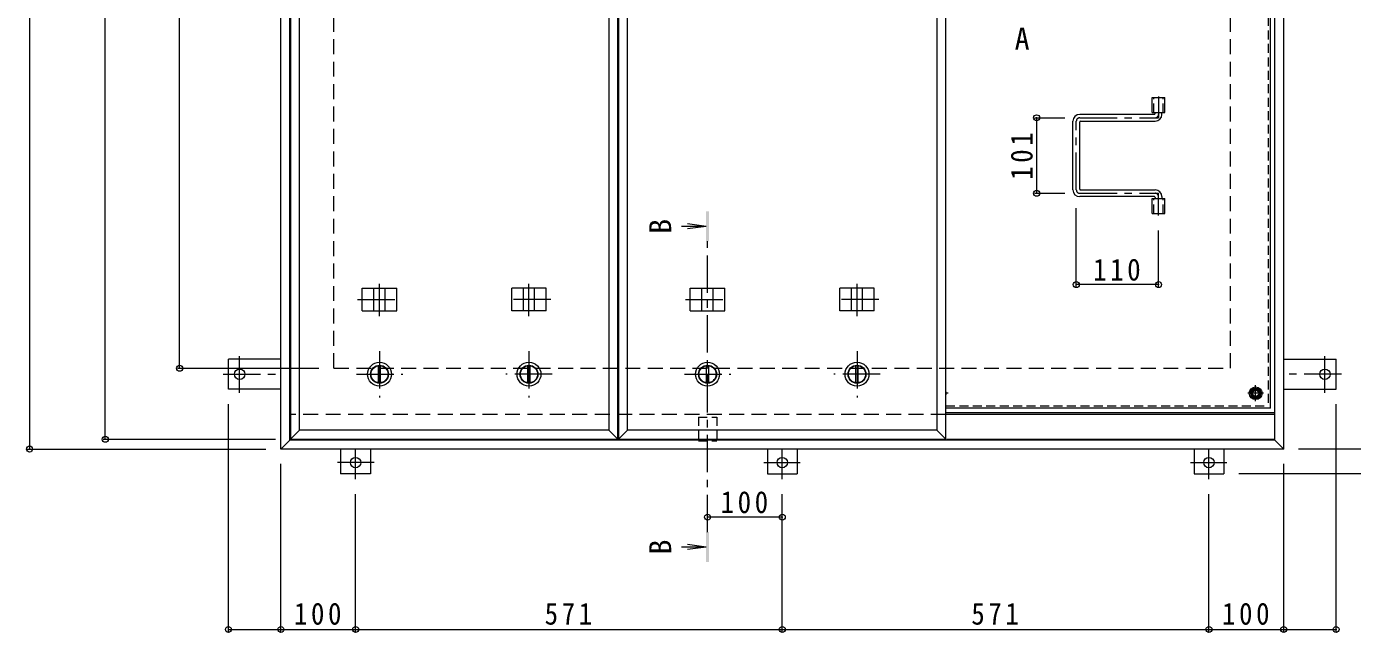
# Model space of a CAD drawing. Units: millimetres on the paper, enlarged 2 times, with parts at other scales. Extents: x -524 to 544, y -392 to 369.
# Drawn here: x -492.1 to -137.2, y -9.1 to 153 of the extents above; entities that cross this region are included whole.
import ezdxf
from ezdxf.enums import TextEntityAlignment as Align

# ---------------------------------------------------------------- set-up
doc = ezdxf.new("R2010")
doc.units = ezdxf.units.MM
doc.header["$LTSCALE"] = 2
doc.header["$PDMODE"] = 32
doc.header["$PDSIZE"] = 1.6
for name, pattern in [('CHAIN1', [8, 5, -1, 1, -1]), ('DASHED1', [1.8, 1.2, -0.6]), ('DASHED2', [3, 2, -1])]:
    doc.linetypes.add(name, pattern=pattern)
for name, color, linetype, lineweight in [('0-1_躯体', 2, 'DASHED2', 9), ('0-2_仕上', 3, 'Continuous', 9), ('0-3_建具', 4, 'Continuous', 9), ('0-5_寸法', 7, 'Continuous', 9), ('0-6_ハッチ', 6, 'Continuous', 9), ('0-7', 5, 'Continuous', 5), ('0-A', 3, 'CHAIN1', 9), ('0-B', 2, 'Continuous', 9), ('0-C', 2, 'Continuous', 9), ('0-E', 3, 'Continuous', 9), ('0-F', 7, 'Continuous', 9)]:
    doc.layers.add(name, color=color, linetype=linetype, lineweight=lineweight)
doc.styles.add('ＭＳ ゴシック', font='')
doc.styles.get('ＭＳ ゴシック').set_extended_font_data('MS Gothic')

msp = doc.modelspace()

# ---------------------------------------------------------------- linework, layer by layer
at = {"layer": '0-1_躯体'}
for p, q in [((-409.808, 61.587), (-409.808, 261.587)), ((-169.808, 61.587), (-169.808, 261.587)), ((-409.808, 61.587), (-169.808, 61.587)), ((-246.008, 49.187), (-421.608, 49.187))]:
    msp.add_line(p, q, dxfattribs=at)
at = {"layer": '0-1_躯体', "linetype": 'Continuous'}
msp.add_line((-158.008, 49.187), (-246.008, 49.187), dxfattribs=at)
at = {"layer": '0-2_仕上'}
for p, q in [((-421.408, 280.587), (-421.408, 42.586)), ((-333.808, 42.586), (-333.808, 280.587)), ((-333.608, 280.587), (-333.608, 42.586)), ((-246.008, 42.586), (-246.008, 280.587)), ((-336.208, 278.187), (-336.208, 44.986)), ((-248.408, 278.187), (-248.408, 44.986)), ((-190.838, 129.987), (-190.838, 133.987)), ((-190.838, 133.987), (-187.378, 133.987)), ((-187.378, 129.987), (-187.378, 133.987)), ((-190.838, 129.987), (-187.378, 129.987)), ((-190.838, 102.987), (-190.838, 106.987)), ((-190.838, 106.987), (-187.378, 106.987)), ((-187.378, 102.987), (-187.378, 106.987)), ((-190.838, 102.987), (-187.378, 102.987)), ((-419.008, 44.986), (-421.408, 42.586)), ((-336.208, 44.986), (-419.008, 44.986)), ((-336.208, 44.986), (-333.808, 42.586)), ((-331.208, 44.986), (-333.608, 42.586)), ((-248.408, 44.986), (-331.208, 44.986)), ((-248.408, 44.986), (-246.008, 42.586)), ((-421.408, 42.586), (-333.808, 42.586)), ((-333.608, 42.586), (-246.008, 42.586)), ((-245.808, 42.586), (-158.208, 42.586))]:
    msp.add_line(p, q, dxfattribs=at)
at = {"layer": '0-2_仕上', "linetype": 'DASHED1'}
for p, q in [((-190.378, 129.987), (-190.378, 133.987)), ((-187.838, 129.987), (-187.838, 133.987)), ((-190.378, 102.987), (-190.378, 106.987)), ((-187.838, 102.987), (-187.838, 106.987))]:
    msp.add_line(p, q, dxfattribs=at)
at = {"layer": '0-2_仕上', "color": 4}
for p, q in [((-310.208, 99.538), (-316.762, 99.538)), ((-310.208, 99.538), (-315.165, 100.191)), ((-310.208, 99.538), (-315.165, 98.886)), ((-310.208, 13.769), (-315.165, 14.422)), ((-310.208, 13.769), (-316.762, 13.769)), ((-310.208, 13.769), (-315.165, 13.117))]:
    msp.add_line(p, q, dxfattribs=at)
at = {"layer": '0-2_仕上', "color": 4, "linetype": 'CHAIN1'}
msp.add_line((-309.808, 17.769), (-309.808, 95.538), dxfattribs=at)
at = {"layer": '0-2_仕上'}
for points in [[(-419.008, 44.986), (-419.008, 278.187), (-421.408, 280.587)], [(-331.208, 44.986), (-331.208, 278.187), (-333.608, 280.587)]]:
    msp.add_lwpolyline(points, dxfattribs=at)
at = {"layer": '0-2_仕上', "color": 4}
for points in [[(-309.408, 103.538), (-310.208, 103.538), (-309.408, 95.538), (-310.208, 95.538)], [(-310.208, 9.769), (-309.408, 9.769), (-310.208, 17.769), (-309.408, 17.769)]]:
    msp.add_solid(points, dxfattribs=at)
at = {"layer": '0-3_建具', "color": 2}
for p, q in [((-424.008, 39.987), (-424.008, 283.187)), ((-421.608, 42.387), (-421.608, 280.787)), ((-158.008, 42.387), (-158.008, 280.787)), ((-155.608, 39.987), (-155.608, 283.187)), ((-424.008, 39.987), (-421.608, 42.387)), ((-155.608, 39.987), (-424.008, 39.987)), ((-158.008, 42.387), (-421.608, 42.387)), ((-155.608, 39.987), (-158.008, 42.387))]:
    msp.add_line(p, q, dxfattribs=at)
at = {"layer": '0-3_建具'}
for p, q in [((-402.226, 82.986), (-392.991, 82.986)), ((-402.226, 76.986), (-402.226, 82.986)), ((-399.108, 76.986), (-399.108, 82.986)), ((-396.108, 76.986), (-396.108, 82.986)), ((-392.991, 76.986), (-392.991, 82.986)), ((-352.991, 82.986), (-362.226, 82.986)), ((-362.226, 76.986), (-362.226, 82.986)), ((-359.108, 76.986), (-359.108, 82.986)), ((-356.108, 76.986), (-356.108, 82.986)), ((-352.991, 76.986), (-352.991, 82.986)), ((-314.426, 82.986), (-305.191, 82.986)), ((-314.426, 76.986), (-314.426, 82.986)), ((-311.308, 76.986), (-311.308, 82.986)), ((-308.308, 76.986), (-308.308, 82.986)), ((-305.191, 76.986), (-305.191, 82.986)), ((-265.191, 82.986), (-274.426, 82.986)), ((-274.426, 76.986), (-274.426, 82.986)), ((-271.308, 76.986), (-271.308, 82.986)), ((-268.308, 76.986), (-268.308, 82.986)), ((-265.191, 76.986), (-265.191, 82.986)), ((-402.226, 76.986), (-392.991, 76.986)), ((-352.991, 76.986), (-362.226, 76.986)), ((-314.426, 76.986), (-305.191, 76.986)), ((-265.191, 76.986), (-274.426, 76.986))]:
    msp.add_line(p, q, dxfattribs=at)
at = {"layer": '0-3_建具', "linetype": 'CHAIN1'}
for p, q in [((-397.608, 75.563), (-397.608, 84.211)), ((-357.608, 75.563), (-357.608, 84.211)), ((-269.808, 75.563), (-269.808, 84.211)), ((-403.49, 79.986), (-391.726, 79.986)), ((-351.726, 79.986), (-363.49, 79.986)), ((-315.69, 79.986), (-303.926, 79.986)), ((-263.926, 79.986), (-275.69, 79.986))]:
    msp.add_line(p, q, dxfattribs=at)
at = {"layer": '0-5_寸法', "linetype": 'DASHED1'}
for points in [[(-312.268, 48.547), (-307.348, 48.547), (-307.348, 42.147)], [(-312.268, 48.547), (-312.268, 42.147), (-307.348, 42.147)]]:
    msp.add_lwpolyline(points, dxfattribs=at)
at = {"layer": '0-6_ハッチ', "linetype": 'CHAIN1'}
for p, q in [((-189.108, 134.263), (-189.108, 128.587)), ((-210.206, 128.587), (-189.108, 128.587)), ((-211.108, 109.289), (-211.108, 127.685)), ((-210.206, 108.387), (-189.108, 108.387)), ((-189.108, 102.409), (-189.108, 108.387))]:
    msp.add_line(p, q, dxfattribs=at)
at = {"layer": '0-6_ハッチ'}
for p, q in [((-190.208, 129.487), (-210.208, 129.487)), ((-190.008, 129.687), (-190.008, 129.987)), ((-188.208, 129.487), (-188.208, 129.987)), ((-212.008, 109.287), (-212.008, 127.687)), ((-210.208, 109.487), (-210.208, 127.487)), ((-210.008, 127.687), (-190.008, 127.687)), ((-190.208, 107.487), (-210.208, 107.487)), ((-210.008, 109.287), (-190.008, 109.287)), ((-190.008, 107.287), (-190.008, 106.987)), ((-188.208, 107.487), (-188.208, 106.987)), ((-246.008, 49.787), (-158.008, 49.787))]:
    msp.add_line(p, q, dxfattribs=at)
for centre, radius, start, end in [((-210.208, 127.687), 1.8, 90, 180), ((-190.208, 129.687), 0.2, 270, 0), ((-190.008, 129.487), 1.8, 270, 0), ((-210.008, 127.487), 0.2, 90, 180), ((-210.208, 109.287), 1.8, 180, 270), ((-210.008, 109.487), 0.2, 180, 270), ((-190.208, 107.287), 0.2, 0, 90), ((-190.008, 107.487), 1.8, 0, 90)]:
    msp.add_arc(centre, radius, start, end, dxfattribs=at)
at = {"layer": '0-6_ハッチ', "linetype": 'CHAIN1'}
for centre, radius, start, end in [((-210.206, 127.685), 0.902, 90, 180), ((-190.008, 129.487), 0.9, 270.29569, 0), ((-210.206, 109.289), 0.902, 180, 270), ((-190.008, 107.487), 0.9, 0, 89.70431)]:
    msp.add_arc(centre, radius, start, end, dxfattribs=at)
at = {"layer": '0-7'}
for radius in [1, 0.838]:
    msp.add_circle((-163.108, 54.887), radius, dxfattribs=at)
at = {"layer": '0-A', "linetype": 'DASHED1'}
for p in [(-159.748, 166.337), (-246.008, 51.527)]:
    msp.add_line(p, (-159.748, 51.527), dxfattribs=at)
at = {"layer": '0-A', "linetype": 'Continuous'}
for q in [(-159.108, 166.089), (-246.008, 50.887)]:
    msp.add_line((-159.108, 50.887), q, dxfattribs=at)
at = {"layer": '0-A'}
for p, q in [((-163.108, 52.751), (-163.108, 57.022)), ((-245.432, 54.887), (-246.008, 54.887)), ((-160.972, 54.887), (-165.244, 54.887))]:
    msp.add_line(p, q, dxfattribs=at)
at = {"layer": '0-B'}
for p, q in [((-164.608, 54.887), (-163.858, 56.187)), ((-163.858, 56.187), (-162.359, 56.187)), ((-161.608, 54.887), (-162.359, 56.187)), ((-161.608, 54.887), (-162.359, 53.587))]:
    msp.add_line(p, q, dxfattribs=at)
msp.add_lwpolyline([(-164.608, 54.887), (-163.858, 53.587), (-162.359, 53.587)], dxfattribs=at)
for radius in [1.7, 1.3]:
    msp.add_circle((-163.108, 54.887), radius, dxfattribs=at)
msp.add_arc((-247.568, 54.887), 1.7, 336.57725, 23.42275, dxfattribs=at)
at = {"layer": '0-C', "linetype": 'CHAIN1'}
for p, q in [((-397.608, 66.186), (-397.608, 53.786)), ((-357.608, 66.186), (-357.608, 53.786)), ((-269.808, 66.186), (-269.808, 53.786)), ((-403.808, 59.986), (-391.408, 59.986)), ((-351.408, 59.986), (-363.808, 59.986)), ((-316.008, 59.986), (-303.608, 59.986)), ((-263.608, 59.986), (-276.008, 59.986))]:
    msp.add_line(p, q, dxfattribs=at)
at = {"layer": '0-C'}
for p, q in [((-397.908, 57.706), (-397.908, 62.267)), ((-397.308, 57.706), (-397.308, 62.267)), ((-357.908, 57.706), (-357.908, 62.267)), ((-357.308, 57.706), (-357.308, 62.267)), ((-310.108, 57.706), (-310.108, 62.267)), ((-309.508, 57.706), (-309.508, 62.267)), ((-270.108, 57.706), (-270.108, 62.267)), ((-269.508, 57.706), (-269.508, 62.267))]:
    msp.add_line(p, q, dxfattribs=at)
for centre, radius in [((-397.608, 59.986), 3.2), ((-397.608, 59.986), 2.4), ((-397.608, 59.986), 2.3), ((-357.608, 59.986), 3.2), ((-357.608, 59.986), 2.4), ((-357.608, 59.986), 2.3), ((-309.808, 59.986), 3.2), ((-309.808, 59.986), 2.4), ((-309.808, 59.986), 2.3), ((-269.808, 59.986), 3.2), ((-269.808, 59.986), 2.4), ((-269.808, 59.986), 2.3)]:
    msp.add_circle(centre, radius, dxfattribs=at)
at = {"layer": '0-E'}
for p, q in [((-438.048, 55.987), (-438.048, 63.987)), ((-424.008, 63.987), (-438.048, 63.987)), ((-155.608, 63.987), (-141.568, 63.987)), ((-141.568, 55.987), (-141.568, 63.987)), ((-424.008, 55.987), (-438.048, 55.987)), ((-155.608, 55.987), (-141.568, 55.987)), ((-408.008, 39.987), (-408.008, 33.347)), ((-400.008, 39.987), (-400.008, 33.347)), ((-293.808, 39.987), (-293.808, 33.347)), ((-285.808, 39.987), (-285.808, 33.347)), ((-179.608, 39.987), (-179.608, 33.347)), ((-171.608, 39.987), (-171.608, 33.347)), ((-400.008, 33.347), (-408.008, 33.347)), ((-293.808, 33.347), (-285.808, 33.347)), ((-179.608, 33.347), (-171.608, 33.347))]:
    msp.add_line(p, q, dxfattribs=at)
at = {"layer": '0-E', "linetype": 'CHAIN1'}
for p, q in [((-435.048, 55.019), (-435.048, 64.796)), ((-144.568, 55.019), (-144.568, 64.796)), ((-439.48, 59.987), (-424.008, 59.987)), ((-140.136, 59.987), (-155.608, 59.987)), ((-404.008, 31.915), (-404.008, 39.947)), ((-289.808, 31.915), (-289.808, 39.947)), ((-175.608, 31.915), (-175.608, 39.947)), ((-399.04, 36.347), (-408.818, 36.347)), ((-294.776, 36.347), (-284.999, 36.347)), ((-180.576, 36.347), (-170.799, 36.347))]:
    msp.add_line(p, q, dxfattribs=at)
at = {"layer": '0-E'}
for centre in [(-435.048, 59.987), (-144.568, 59.987), (-404.008, 36.347), (-289.808, 36.347), (-175.608, 36.347)]:
    msp.add_circle(centre, 1.4, dxfattribs=at)
at = {"layer": '0-F'}
for p, q in [((-491.289, 283.187), (-491.289, 39.987)), ((-471, 42.587), (-471, 280.587)), ((-451.11, 61.587), (-451.11, 261.587)), ((-222.335, 128.587), (-214.206, 128.587)), ((-221.735, 128.587), (-221.735, 108.387)), ((-222.335, 108.387), (-214.206, 108.387)), ((-211.108, 83.356), (-211.108, 104.387)), ((-189.108, 83.356), (-189.108, 98.409)), ((-189.108, 83.956), (-211.108, 83.956)), ((-451.71, 61.587), (-413.808, 61.587)), ((-438.048, -8.881), (-438.048, 51.987)), ((-141.568, -8.881), (-141.568, 51.987)), ((-491.889, 39.987), (-428.008, 39.987)), ((-471.6, 42.587), (-425.408, 42.587)), ((-121.304, 39.987), (-151.608, 39.987)), ((-424.008, -8.881), (-424.008, 35.987)), ((-155.608, -8.881), (-155.608, 35.987)), ((-121.304, 33.347), (-167.608, 33.347)), ((-404.008, -8.881), (-404.008, 27.915)), ((-289.808, -8.881), (-289.808, 27.915)), ((-175.608, -8.881), (-175.608, 27.915)), ((-289.808, 21.763), (-309.808, 21.763)), ((-438.048, -8.281), (-424.008, -8.281)), ((-424.008, -8.281), (-404.008, -8.281)), ((-404.008, -8.281), (-289.808, -8.281)), ((-289.808, -8.281), (-175.608, -8.281)), ((-175.608, -8.281), (-155.608, -8.281)), ((-155.608, -8.281), (-141.568, -8.281))]:
    msp.add_line(p, q, dxfattribs=at)
for p in [(-221.735, 128.587), (-221.735, 108.387), (-211.108, 83.956), (-189.108, 83.956), (-451.11, 61.587), (-471, 42.587), (-491.289, 39.987), (-309.808, 21.763), (-289.808, 21.763), (-438.048, -8.281), (-424.008, -8.281), (-404.008, -8.281), (-289.808, -8.281), (-175.608, -8.281), (-155.608, -8.281), (-141.568, -8.281)]:
    msp.add_point(p, dxfattribs=at)

# ---------------------------------------------------------------- texts
at = {"layer": '0-5_寸法', "color": 2, "style": 'ＭＳ ゴシック'}
msp.add_text('A', height=5.865, dxfattribs=at).set_placement((-227.608, 145.047), align=Align.BOTTOM_LEFT)
for p in [(-317.781, 97.538), (-317.781, 11.769)]:
    msp.add_text('B', height=5.865, rotation=90, dxfattribs=at).set_placement(p, align=Align.BOTTOM_LEFT)
at = {"layer": '0-F', "color": 2, "insert": (-222.735, 111.987), "char_height": 5.865, "attachment_point": 7, "rotation": 90, "style": 'ＭＳ ゴシック'}
msp.add_mtext('\\T1.27;\\W0.9;101', dxfattribs=at)
at = {"layer": '0-F', "color": 2, "char_height": 5.865, "attachment_point": 7, "style": 'ＭＳ ゴシック'}
for s, insert in [('\\T1.27;\\W0.9;110', (-206.608, 84.956)), ('\\T1.27;\\W0.9;100', (-306.308, 22.763)), ('\\T1.27;\\W0.9;100', (-420.508, -7.081)), ('\\T1.27;\\W0.9;571', (-353.408, -7.081)), ('\\T1.27;\\W0.9;571', (-239.208, -7.081)), ('\\T1.27;\\W0.9;100', (-172.108, -7.081))]:
    msp.add_mtext(s, dxfattribs=dict(at, insert=insert))

doc.saveas('drawing.dxf')
